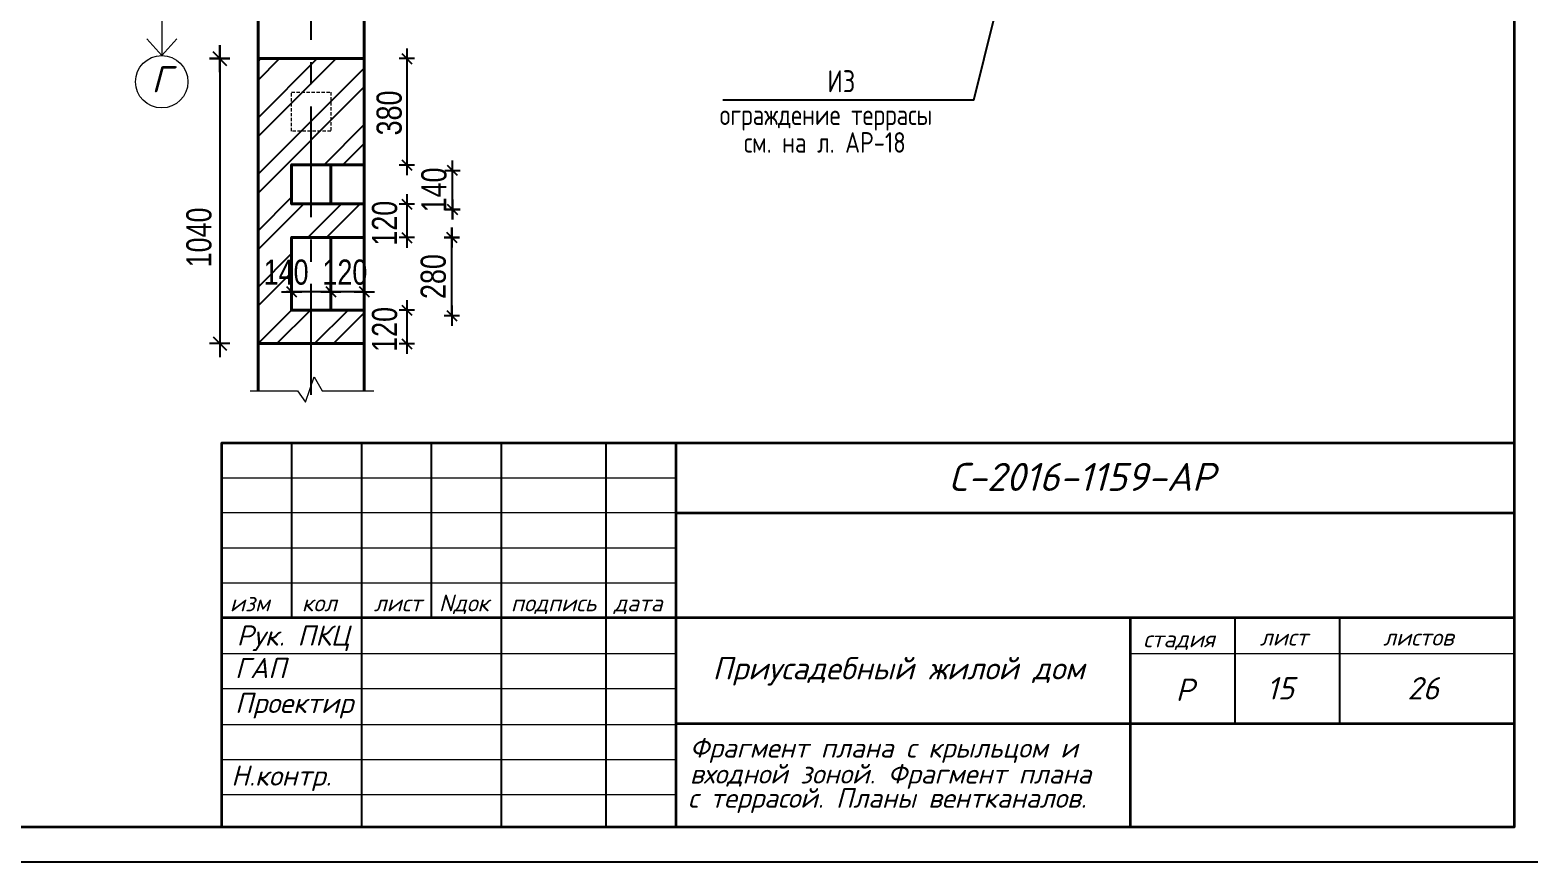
# Model space of a CAD drawing. Extents: x -12289450 to -10763036, y -7834513 to -6150123.
# Drawn here: x -11099391 to -11088664, y -7687111 to -7681154 of the extents above; entities that cross this region are included whole.
import ezdxf

# ---------------------------------------------------------------- set-up
doc = ezdxf.new("R2010")
doc.units = 0
doc.header["$LTSCALE"] = 25
doc.linetypes.add('CENTER', pattern=[50.8, 31.75, -6.35, 6.35, -6.35])
doc.linetypes.add('HIDDEN2', pattern=[4.7625, 3.175, -1.5875])
for name, color, linetype in [('004-ВСПЛИНИИ', 15, 'Continuous'), ('005-РАЗМЕРЫ', 252, 'Continuous'), ('008-ШТРИХОВКА', 252, 'Continuous'), ('014-ОСИ', 251, 'CENTER'), ('Annotation - Text', 7, 'Continuous'), ('ArchiCAD', 7, 'Continuous'), ('kassa', 7, 'Continuous'), ('Новое', 51, 'Continuous')]:
    doc.layers.add(name, color=color, linetype=linetype)
doc.layers.add('СТЕНЫ', color=5, linetype='Continuous', lineweight=40)
doc.styles.add('gismo', font='isocpeui.ttf')
doc.styles.add('GOST 2.304', font='cs_gost2304.shx')
doc.styles.add('TXT0', font='txt', dxfattribs={"width": 0.8})

# ---------------------------------------------------------------- blocks, each defined once
blk = doc.blocks.new('A8MITTA', base_point=(3180, 3140))
for p, q in [((3180, 3155), (3180, 3125)), ((3160, 3140), (3200, 3140)), ((3170, 3130), (3190, 3150))]:
    blk.add_line(p, q)

msp = doc.modelspace()

# ---------------------------------------------------------------- hatches: boundary and pattern name
at = {"layer": '008-ШТРИХОВКА', "ltscale": 3}
h = msp.add_hatch(dxfattribs=at)
h.set_pattern_fill('ANSI32', color=256, scale=30)
h.set_pattern_definition([(45, (-11097758.46, -7683399.5), (-202.056, 202.056), []), (45, (-11097623.76, -7683399.5), (-202.056, 202.056), [])])
h.paths.add_polyline_path([(-11096998.5, -7681359.5), (-11097238.5, -7681359.5), (-11097238.5, -7682119.5), (-11096998.5, -7682119.5)])
h.paths.add_polyline_path([(-11097238.5, -7681359.5), (-11097378.5, -7681359.5), (-11097378.5, -7682119.5), (-11097238.5, -7682119.5)])
h.paths.add_polyline_path([(-11097378.5, -7681359.5), (-11097758.5, -7681359.5), (-11097758.5, -7683399.5), (-11097378.5, -7683399.5), (-11097378.5, -7683159.5), (-11097518.5, -7683159.5), (-11097518.5, -7682639.5), (-11097378.5, -7682639.5), (-11097378.5, -7682399.5), (-11097518.5, -7682399.5), (-11097518.5, -7682119.5), (-11097378.5, -7682119.5)])
h.paths.add_polyline_path([(-11097238.5, -7682399.5), (-11097378.5, -7682399.5), (-11097378.5, -7682639.5), (-11097238.5, -7682639.5)])
h.paths.add_polyline_path([(-11096998.5, -7682399.5), (-11097238.5, -7682399.5), (-11097238.5, -7682639.5), (-11096998.5, -7682639.5)])
h.paths.add_polyline_path([(-11096998.5, -7683159.5), (-11097238.5, -7683159.5), (-11097238.5, -7683270.5), (-11097238.5, -7683399.5), (-11096998.5, -7683399.5)])
h.paths.add_polyline_path([(-11097238.5, -7683159.5), (-11097378.5, -7683159.5), (-11097378.5, -7683399.5), (-11097238.5, -7683399.5), (-11097238.5, -7683270.5)])

# ---------------------------------------------------------------- linework, layer by layer
at = {"lineweight": 25, "ltscale": 20}
msp.add_line((-11092636.7, -7681656.3), (-11094431.8, -7681656.3), dxfattribs=at)
msp.add_lwpolyline([(-11092636.7, -7681656.3), (-11092271.5, -7680182.3)], dxfattribs=at)
at = {"layer": '004-ВСПЛИНИИ', "color": 0, "lineweight": 0}
msp.add_lwpolyline([(-11097814.8, -7683736.5), (-11097476.1, -7683736.5), (-11097419.9, -7683817.9), (-11097358.4, -7683637.5), (-11097300.4, -7683736.5), (-11096929.6, -7683736.5)], dxfattribs=at)
at = {"layer": '005-РАЗМЕРЫ', "ltscale": 1.2}
for p, q in [((-11098033.1, -7681359.5), (-11098033.1, -7683394.7)), ((-11096694.2, -7681359.5), (-11096694.2, -7682139)), ((-11096367.1, -7682435.9), (-11096367.1, -7682163.1)), ((-11096694.2, -7682400.9), (-11096694.2, -7682659)), ((-11096372.2, -7683195.9), (-11096372.2, -7682643.1)), ((-11097240.3, -7683027.7), (-11097516.7, -7683027.7)), ((-11097000.3, -7683027.7), (-11097236.7, -7683027.7)), ((-11096694.2, -7683160.9), (-11096694.2, -7683419))]:
    msp.add_line(p, q, dxfattribs=at)
at = {"layer": '014-ОСИ'}
msp.add_lwpolyline([(-11097378.5, -7683765.4), (-11097378.5, -7680286.5)], dxfattribs=at)
at = {"layer": 'Annotation - Text', "color": 0, "lineweight": 20}
for points in [[(-11098447.9, -7681007.6), (-11098447.9, -7681337.1)], [(-11098447.9, -7681337.1), (-11098555.8, -7681218.2)], [(-11098447.9, -7681337.1), (-11098340.1, -7681218.2)]]:
    msp.add_lwpolyline(points, dxfattribs=at)
msp.add_circle((-11098447.9, -7681524.9), 187.8, dxfattribs=at)
at = {"layer": 'ArchiCAD', "color": 7, "linetype": 'Continuous', "lineweight": 35}
for p, q in [((-11098019.1, -7684111.1), (-11088769.2, -7684111.1)), ((-11098019.1, -7684111.1), (-11088769.2, -7684111.1)), ((-11094769.1, -7684111.1), (-11094769.1, -7686861)), ((-11094769.1, -7684611.1), (-11088769.2, -7684611.1)), ((-11098019.1, -7685361.1), (-11088769.2, -7685361.1)), ((-11091519.2, -7685361.1), (-11091519.2, -7686861)), ((-11094769.1, -7686119), (-11088769.2, -7686119))]:
    msp.add_line(p, q, dxfattribs=at)
for points in [[(-11108519.1, -7672511.3), (-11088769.2, -7672511.3), (-11088769.2, -7686861.2), (-11108519.1, -7686861.2)], [(-11108519.1, -7672511.3), (-11088769.2, -7672511.3), (-11088769.2, -7686861.2), (-11108519.1, -7686861.2)], [(-11088769.2, -7686861), (-11098019.1, -7686861), (-11098019.1, -7684111.1), (-11088769.2, -7684111.1), (-11088769.2, -7686861)]]:
    msp.add_lwpolyline(points, close=True, dxfattribs=at)
at = {"layer": 'kassa', "lineweight": 15}
for p, q in [((-11098019.1, -7684361.1), (-11094769.1, -7684361.1)), ((-11094769.1, -7684611.1), (-11098019.1, -7684611.1)), ((-11098019.1, -7684861.1), (-11094769.1, -7684861.1)), ((-11098019.1, -7685111.1), (-11094769.1, -7685111.1)), ((-11098019.1, -7685619), (-11094769.1, -7685619)), ((-11091519.2, -7685619), (-11088769.2, -7685619)), ((-11098019.1, -7685869), (-11094769.1, -7685869)), ((-11098019.1, -7686126.9), (-11094769.1, -7686126.9)), ((-11098019.1, -7686376.9), (-11094769.1, -7686376.9)), ((-11098019.1, -7686626.9), (-11094769.1, -7686626.9))]:
    msp.add_line(p, q, dxfattribs=at)
at = {"layer": 'Новое', "color": 7, "linetype": 'Continuous'}
for p, q in [((-11098019.1, -7684111.1), (-11098019.1, -7686861)), ((-11098019.1, -7684111.1), (-11098019.1, -7686861)), ((-11097519.1, -7684111.1), (-11097519.1, -7685361.1)), ((-11097019.1, -7684111.1), (-11097019.1, -7686861)), ((-11096519.1, -7684111.1), (-11096519.1, -7685361.1)), ((-11096019.1, -7684111.1), (-11096019.1, -7686861)), ((-11095269.1, -7684111.1), (-11095269.1, -7686861)), ((-11090769.2, -7685361.1), (-11090769.2, -7686119)), ((-11090019.2, -7685361.1), (-11090019.2, -7686119))]:
    msp.add_line(p, q, dxfattribs=at)
msp.add_lwpolyline([(-11109519.1, -7672261.3), (-11088519.2, -7672261.3), (-11088519.2, -7687111.2), (-11109519.1, -7687111.2)], close=True, dxfattribs=at)
msp.add_lwpolyline([(-11109519.1, -7672261.3), (-11088519.2, -7672261.3), (-11088519.2, -7687111.2), (-11109519.1, -7687111.2)], close=True, dxfattribs=at)
at = {"layer": 'СТЕНЫ', "color": 44, "ltscale": 0.3, "true_color": 0xab6317}
for p, q in [((-11097758.5, -7681359.5), (-11097758.5, -7683399.5)), ((-11097758.5, -7681359.5), (-11096998.5, -7681359.5)), ((-11096998.5, -7682119.5), (-11097238.5, -7682119.5)), ((-11096998.5, -7682399.5), (-11097238.5, -7682399.5)), ((-11096998.5, -7682639.5), (-11097238.5, -7682639.5)), ((-11096998.5, -7683159.5), (-11097238.5, -7683159.5)), ((-11097758.5, -7683399.5), (-11096998.5, -7683399.5))]:
    msp.add_line(p, q, dxfattribs=at)
at = {"layer": 'СТЕНЫ', "ltscale": 3}
for points in [[(-11097758.5, -7683736.5), (-11097758.5, -7680978.7)], [(-11096998.5, -7683736.5), (-11096998.5, -7680978.7)]]:
    msp.add_lwpolyline(points, dxfattribs=at)
at = {"layer": 'СТЕНЫ', "color": 44, "ltscale": 0.3, "true_color": 0xab6317}
for points in [[(-11096998.5, -7682119.5), (-11096998.5, -7681359.5)], [(-11096998.5, -7682639.5), (-11096998.5, -7682399.5)], [(-11096998.5, -7683399.5), (-11096998.5, -7683159.5)]]:
    msp.add_lwpolyline(points, dxfattribs=at)
at = {"layer": 'СТЕНЫ', "color": 44, "linetype": 'HIDDEN2', "lineweight": 0, "ltscale": 0.3, "true_color": 0xab6317}
msp.add_lwpolyline([(-11097238.5, -7681599.5), (-11097238.5, -7681879.5), (-11097518.5, -7681879.5), (-11097518.5, -7681599.5)], close=True, dxfattribs=at)
at = {"layer": 'СТЕНЫ', "color": 44, "ltscale": 0.3, "true_color": 0xab6317}
for points in [[(-11097238.5, -7682119.5), (-11097238.5, -7682399.5), (-11097518.5, -7682399.5), (-11097518.5, -7682119.5)], [(-11097238.5, -7682639.5), (-11097238.5, -7683159.5), (-11097518.5, -7683159.5), (-11097518.5, -7682639.5)]]:
    msp.add_lwpolyline(points, close=True, dxfattribs=at)

# ---------------------------------------------------------------- block references
at = {"layer": '005-РАЗМЕРЫ', "ltscale": 1.2}
for p, xscale, yscale, zscale, rotation in [((-11098033.1, -7681359.5), 4.8, 4.8, 4.8, 90), ((-11098033.1, -7681359.5), 4.8, 4.8, 4.8, 270), ((-11096694.2, -7681359.5), 3.6, 3.6, 3.6, 270), ((-11096694.2, -7682120.9), 3.6, 3.6, 3.6, 270), ((-11096367.1, -7682159.5), 3.6, 3.6, 3.6, 90), ((-11096694.2, -7682400.9), 3.6, 3.6, 3.6, 270), ((-11096367.1, -7682439.5), 3.6, 3.6, 3.6, 90), ((-11096367.1, -7682439.5), 3.6, 3.6, 3.6, 270), ((-11096694.2, -7682640.9), 3.6, 3.6, 3.6, 270), ((-11096372.2, -7682639.5), 3.6, 3.6, 3.6, 90), ((-11096372.2, -7682639.5), 3.6, 3.6, 3.6, 270), ((-11097518.5, -7683027.7), -3.6, 3.6, 3.6, 180), ((-11097238.5, -7683027.7), -3.6, 3.6, 3.6, 180), ((-11096998.5, -7683027.7), -3.6, 3.6, 3.6, 180), ((-11097238.5, -7683027.7), -1.8, 1.8, 1.8, 180), ((-11096694.2, -7683160.9), 3.6, 3.6, 3.6, 270), ((-11096372.2, -7683199.5), 3.6, 3.6, 3.6, 270), ((-11098033.1, -7683399.5), 4.8, 4.8, 4.8, 270), ((-11096694.2, -7683400.9), 3.6, 3.6, 3.6, 270)]:
    msp.add_blockref('A8MITTA', p, dxfattribs=dict(at, xscale=xscale, yscale=yscale, zscale=zscale, rotation=rotation))
at = {"layer": '005-РАЗМЕРЫ', "ltscale": 1.2, "xscale": -1.8, "yscale": 1.8, "zscale": 1.8}
for p in [(-11097518.5, -7683027.7), (-11097238.5, -7683027.7)]:
    msp.add_blockref('A8MITTA', p, dxfattribs=at)

# ---------------------------------------------------------------- texts
at = {"layer": '005-РАЗМЕРЫ', "ltscale": 1.2, "char_height": 180, "attachment_point": 5, "rotation": 90, "style": 'TXT0'}
for s, insert in [('\\A1;380', (-11096819.7, -7681748.3)), ('\\A1;140', (-11096499.1, -7682299.5)), ('\\A1;1040', (-11098180.9, -7682639.5)), ('\\A1;120', (-11096852.5, -7682537.8)), ('\\A1;280', (-11096504.2, -7682919.5)), ('\\A1;120', (-11096852.5, -7683297.8))]:
    msp.add_mtext(s, dxfattribs=dict(at, insert=insert))
at = {"layer": '005-РАЗМЕРЫ', "ltscale": 1.2, "char_height": 180, "attachment_point": 5, "style": 'TXT0'}
for s, insert in [('\\A1;140', (-11097557.8, -7682888.8)), ('\\A1;120', (-11097137.4, -7682888.8))]:
    msp.add_mtext(s, dxfattribs=dict(at, insert=insert))
at = {"layer": 'Annotation - Text', "color": 0, "lineweight": 25}
for s, height, style, p in [('И3', 157.5, 'GOST 2.304', (-11093685.3, -7681599.8)), ('ограждение террасы', 147, 'GOST 2.304', (-11094455.3, -7681834.7)), ('см. на л. АР-18', 147, 'GOST 2.304', (-11094282.2, -7682032.8)), ('С-2016-1159-АР', 200.414, 'gismo', (-11092814.8, -7684454.1)), ('изм', 120.25, 'gismo', (-11097960.5, -7685316.5)), ('кол', 120.25, 'gismo', (-11097445.5, -7685316.5)), ('лист', 120.25, 'gismo', (-11096930.4, -7685316.5)), ('Nдок', 120.25, 'gismo', (-11096464.4, -7685316.5)), ('подпись', 120.25, 'gismo', (-11095949.4, -7685316.5)), ('дата', 120.25, 'gismo', (-11095213.6, -7685316.5)), ('Рук. ПКЦ', 144.3, 'gismo', (-11097911.5, -7685561.5)), ('стадия', 120.25, 'gismo', (-11091424.3, -7685573.8)), ('лист', 120.25, 'gismo', (-11090590.4, -7685561.5)), ('листов', 120.25, 'gismo', (-11089707.5, -7685561.5)), ('ГАП', 144.3, 'gismo', (-11097923.7, -7685794.3)), ('Приусадебный жилой дом', 160.331, 'gismo', (-11094506.6, -7685804)), ('Р', 160.3, 'gismo', (-11091192.9, -7685958.5)), ('15', 160.33, 'gismo', (-11090542.2, -7685947.4)), ('26', 160.33, 'gismo', (-11089534.2, -7685947.4)), ('Проектир', 144.3, 'gismo', (-11097923.7, -7686044.3)), ('Фрагмент плана с крыльцом и ', 140, 'gismo', (-11094669.1, -7686363.5)), ('входной зоной. Фрагмент плана ', 140, 'gismo', (-11094669.1, -7686549.4)), ('Н.контр.', 144.3, 'gismo', (-11097951.2, -7686564.3)), ('с террасой. Планы вентканалов.', 140, 'gismo', (-11094681.9, -7686722.6))]:
    msp.add_text(s, height=height, dxfattribs=dict(at, style=style)).set_placement(p)
at = {"layer": 'Annotation - Text', "color": 0, "lineweight": 25, "insert": (-11098452.1, -7681412.9), "char_height": 187.8, "attachment_point": 2, "style": 'gismo'}
msp.add_mtext('Г', dxfattribs=at)

doc.saveas('drawing.dxf')
